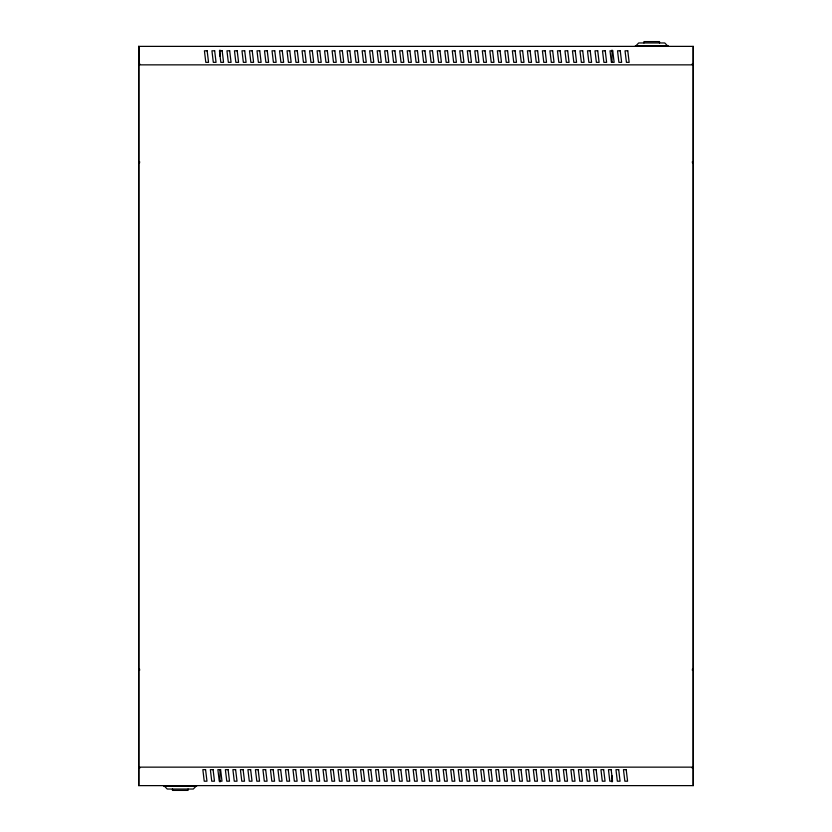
<?xml version="1.0" encoding="UTF-8"?>
<svg xmlns="http://www.w3.org/2000/svg" width="832" height="832" viewBox="0 0 832 832"><rect width="100%" height="100%" fill="white"/><g stroke="black" fill="none" stroke-linecap="round" stroke-linejoin="round"><path stroke-width="1.25" d="M138.778 785.626L138.778 46.374L693.222 46.374L693.222 785.626L138.778 785.626L138.778 46.374L138.778 64.854L693.222 64.854M693.222 785.626L693.222 46.374M635.378 46.374L638.695 42.962L664.768 42.962L668.075 46.374M196.622 785.626L193.305 789.038L167.232 789.038L163.925 785.626M635.378 45.687L668.075 45.687M138.778 63.638L139.703 63.638M692.297 63.638L693.222 63.638M138.778 64.355L139.703 64.355M692.297 64.355L693.222 64.355M138.778 161.814L139.703 161.814M692.297 161.814L693.222 161.814M138.778 162.739L139.703 162.739M692.297 162.739L693.222 162.739M138.778 669.261L139.703 669.261M692.297 669.261L693.222 669.261M138.778 670.186L139.703 670.186M692.297 670.186L693.222 670.186M138.778 767.146L693.222 767.146M138.778 767.645L139.703 767.645M692.297 767.645L693.222 767.645M138.778 768.362L139.703 768.362M692.297 768.362L693.222 768.362M163.925 786.313L196.622 786.313M659.526 42.962L659.526 41.6L643.937 41.6L643.937 42.962M612.03 50.066L612.03 62.4M612.03 775.767L612.03 781.934M219.97 50.066L219.97 56.233M219.97 769.6L219.97 781.934M188.063 789.038L188.063 790.4L172.474 790.4L172.474 789.038M207.147 50.804L204.422 50.804L205.806 62.348L208.541 62.348L207.147 50.804M214.666 50.804L211.931 50.804L213.314 62.348L216.05 62.348L214.666 50.804M222.175 50.804L219.44 50.804L220.834 62.348L223.558 62.348L222.175 50.804M229.684 50.804L226.949 50.804L228.342 62.348L231.067 62.348L229.684 50.804M237.193 50.804L234.468 50.804L235.851 62.348L238.586 62.348L237.193 50.804M244.702 50.804L241.977 50.804L243.36 62.348L246.095 62.348L244.702 50.804M252.221 50.804L249.486 50.804L250.869 62.348L253.604 62.348L252.221 50.804M259.73 50.804L256.994 50.804L258.388 62.348L261.113 62.348L259.73 50.804M267.238 50.804L264.503 50.804L265.897 62.348L268.622 62.348L267.238 50.804M274.747 50.804L272.022 50.804L273.406 62.348L276.141 62.348L274.747 50.804M282.266 50.804L279.531 50.804L280.914 62.348L283.65 62.348L282.266 50.804M289.775 50.804L287.04 50.804L288.423 62.348L291.158 62.348L289.775 50.804M297.284 50.804L294.549 50.804L295.942 62.348L298.667 62.348L297.284 50.804M304.793 50.804L302.068 50.804L303.451 62.348L306.176 62.348L304.793 50.804M312.302 50.804L309.577 50.804L310.96 62.348L313.695 62.348L312.302 50.804M319.821 50.804L317.086 50.804L318.469 62.348L321.204 62.348L319.821 50.804M327.33 50.804L324.594 50.804L325.978 62.348L328.713 62.348L327.33 50.804M334.838 50.804L332.103 50.804L333.497 62.348L336.222 62.348L334.838 50.804M342.347 50.804L339.622 50.804L341.006 62.348L343.73 62.348L342.347 50.804M349.856 50.804L347.131 50.804L348.514 62.348L351.25 62.348L349.856 50.804M357.375 50.804L354.64 50.804L356.023 62.348L358.758 62.348L357.375 50.804M364.884 50.804L362.149 50.804L363.532 62.348L366.267 62.348L364.884 50.804M372.393 50.804L369.658 50.804L371.051 62.348L373.776 62.348L372.393 50.804M379.902 50.804L377.177 50.804L378.56 62.348L381.285 62.348L379.902 50.804M387.41 50.804L384.686 50.804L386.069 62.348L388.804 62.348L387.41 50.804M394.93 50.804L392.194 50.804L393.578 62.348L396.313 62.348L394.93 50.804M402.438 50.804L399.703 50.804L401.086 62.348L403.822 62.348L402.438 50.804M409.947 50.804L407.212 50.804L408.606 62.348L411.33 62.348L409.947 50.804M417.456 50.804L414.731 50.804L416.114 62.348L418.839 62.348L417.456 50.804M424.965 50.804L422.24 50.804L423.623 62.348L426.358 62.348L424.965 50.804M432.484 50.804L429.749 50.804L431.132 62.348L433.867 62.348L432.484 50.804M439.993 50.804L437.258 50.804L438.641 62.348L441.376 62.348L439.993 50.804M447.502 50.804L444.766 50.804L446.16 62.348L448.885 62.348L447.502 50.804M455.01 50.804L452.286 50.804L453.669 62.348L456.394 62.348L455.01 50.804M462.519 50.804L459.794 50.804L461.178 62.348L463.913 62.348L462.519 50.804M470.038 50.804L467.303 50.804L468.686 62.348L471.422 62.348L470.038 50.804M477.547 50.804L474.812 50.804L476.195 62.348L478.93 62.348L477.547 50.804M485.056 50.804L482.321 50.804L483.714 62.348L486.439 62.348L485.056 50.804M492.565 50.804L489.84 50.804L491.223 62.348L493.958 62.348L492.565 50.804M500.074 50.804L497.349 50.804L498.732 62.348L501.467 62.348L500.074 50.804M507.593 50.804L504.858 50.804L506.241 62.348L508.976 62.348L507.593 50.804M515.102 50.804L512.366 50.804L513.75 62.348L516.485 62.348L515.102 50.804M522.61 50.804L519.875 50.804L521.269 62.348L523.994 62.348L522.61 50.804M530.119 50.804L527.394 50.804L528.778 62.348L531.513 62.348L530.119 50.804M537.628 50.804L534.903 50.804L536.286 62.348L539.022 62.348L537.628 50.804M545.147 50.804L542.412 50.804L543.795 62.348L546.53 62.348L545.147 50.804M552.656 50.804L549.921 50.804L551.314 62.348L554.039 62.348L552.656 50.804M560.165 50.804L557.43 50.804L558.823 62.348L561.548 62.348L560.165 50.804M567.674 50.804L564.949 50.804L566.332 62.348L569.067 62.348L567.674 50.804M575.182 50.804L572.458 50.804L573.841 62.348L576.576 62.348L575.182 50.804M582.702 50.804L579.966 50.804L581.35 62.348L584.085 62.348L582.702 50.804M590.21 50.804L587.475 50.804L588.869 62.348L591.594 62.348L590.21 50.804M597.719 50.804L594.984 50.804L596.378 62.348L599.102 62.348L597.719 50.804M605.228 50.804L602.503 50.804L603.886 62.348L606.622 62.348L605.228 50.804M612.737 50.804L610.012 50.804L611.395 62.348L614.13 62.348L612.737 50.804M620.256 50.804L617.521 50.804L618.904 62.348L621.639 62.348L620.256 50.804M627.765 50.804L625.03 50.804L626.423 62.348L629.148 62.348L627.765 50.804M205.577 769.652L202.852 769.652L204.235 781.196L206.97 781.196L205.577 769.652M213.096 769.652L210.361 769.652L211.744 781.196L214.479 781.196L213.096 769.652M220.605 769.652L217.87 769.652L219.263 781.196L221.988 781.196L220.605 769.652M228.114 769.652L225.378 769.652L226.772 781.196L229.497 781.196L228.114 769.652M235.622 769.652L232.898 769.652L234.281 781.196L237.016 781.196L235.622 769.652M243.131 769.652L240.406 769.652L241.79 781.196L244.525 781.196L243.131 769.652M250.65 769.652L247.915 769.652L249.298 781.196L252.034 781.196L250.65 769.652M258.159 769.652L255.424 769.652L256.818 781.196L259.542 781.196L258.159 769.652M265.668 769.652L262.933 769.652L264.326 781.196L267.051 781.196L265.668 769.652M273.177 769.652L270.452 769.652L271.835 781.196L274.57 781.196L273.177 769.652M280.686 769.652L277.961 769.652L279.344 781.196L282.079 781.196L280.686 769.652M288.205 769.652L285.47 769.652L286.853 781.196L289.588 781.196L288.205 769.652M295.714 769.652L292.978 769.652L294.372 781.196L297.097 781.196L295.714 769.652M303.222 769.652L300.487 769.652L301.881 781.196L304.606 781.196L303.222 769.652M310.731 769.652L308.006 769.652L309.39 781.196L312.125 781.196L310.731 769.652M318.25 769.652L315.515 769.652L316.898 781.196L319.634 781.196L318.25 769.652M325.759 769.652L323.024 769.652L324.407 781.196L327.142 781.196L325.759 769.652M333.268 769.652L330.533 769.652L331.926 781.196L334.651 781.196L333.268 769.652M340.777 769.652L338.042 769.652L339.435 781.196L342.16 781.196L340.777 769.652M348.286 769.652L345.561 769.652L346.944 781.196L349.679 781.196L348.286 769.652M355.805 769.652L353.07 769.652L354.453 781.196L357.188 781.196L355.805 769.652M363.314 769.652L360.578 769.652L361.962 781.196L364.697 781.196L363.314 769.652M370.822 769.652L368.087 769.652L369.481 781.196L372.206 781.196L370.822 769.652M378.331 769.652L375.606 769.652L376.99 781.196L379.714 781.196L378.331 769.652M385.84 769.652L383.115 769.652L384.498 781.196L387.234 781.196L385.84 769.652M393.359 769.652L390.624 769.652L392.007 781.196L394.742 781.196L393.359 769.652M400.868 769.652L398.133 769.652L399.516 781.196L402.251 781.196L400.868 769.652M408.377 769.652L405.642 769.652L407.035 781.196L409.76 781.196L408.377 769.652M415.886 769.652L413.161 769.652L414.544 781.196L417.269 781.196L415.886 769.652M423.394 769.652L420.67 769.652L422.053 781.196L424.788 781.196L423.394 769.652M430.914 769.652L428.178 769.652L429.562 781.196L432.297 781.196L430.914 769.652M438.422 769.652L435.687 769.652L437.07 781.196L439.806 781.196L438.422 769.652M445.931 769.652L443.196 769.652L444.59 781.196L447.314 781.196L445.931 769.652M453.44 769.652L450.715 769.652L452.098 781.196L454.823 781.196L453.44 769.652M460.949 769.652L458.224 769.652L459.607 781.196L462.342 781.196L460.949 769.652M468.468 769.652L465.733 769.652L467.116 781.196L469.851 781.196L468.468 769.652M475.977 769.652L473.242 769.652L474.625 781.196L477.36 781.196L475.977 769.652M483.486 769.652L480.75 769.652L482.144 781.196L484.869 781.196L483.486 769.652M490.994 769.652L488.27 769.652L489.653 781.196L492.378 781.196L490.994 769.652M498.503 769.652L495.778 769.652L497.162 781.196L499.897 781.196L498.503 769.652M506.022 769.652L503.287 769.652L504.67 781.196L507.406 781.196L506.022 769.652M513.531 769.652L510.796 769.652L512.179 781.196L514.914 781.196L513.531 769.652M521.04 769.652L518.305 769.652L519.698 781.196L522.423 781.196L521.04 769.652M528.549 769.652L525.824 769.652L527.207 781.196L529.932 781.196L528.549 769.652M536.058 769.652L533.333 769.652L534.716 781.196L537.451 781.196L536.058 769.652M543.577 769.652L540.842 769.652L542.225 781.196L544.96 781.196L543.577 769.652M551.086 769.652L548.35 769.652L549.734 781.196L552.469 781.196L551.086 769.652M558.594 769.652L555.859 769.652L557.253 781.196L559.978 781.196L558.594 769.652M566.103 769.652L563.378 769.652L564.762 781.196L567.497 781.196L566.103 769.652M573.612 769.652L570.887 769.652L572.27 781.196L575.006 781.196L573.612 769.652M581.131 769.652L578.396 769.652L579.779 781.196L582.514 781.196L581.131 769.652M588.64 769.652L585.905 769.652L587.298 781.196L590.023 781.196L588.64 769.652M596.149 769.652L593.414 769.652L594.807 781.196L597.532 781.196L596.149 769.652M603.658 769.652L600.933 769.652L602.316 781.196L605.051 781.196L603.658 769.652M611.166 769.652L608.442 769.652L609.825 781.196L612.56 781.196L611.166 769.652M618.686 769.652L615.95 769.652L617.334 781.196L620.069 781.196L618.686 769.652M626.194 769.652L623.459 769.652L624.853 781.196L627.578 781.196L626.194 769.652"/></g></svg>
